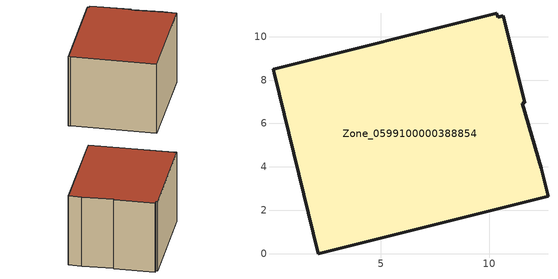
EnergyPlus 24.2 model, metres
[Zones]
Zone_0599100000388854
 floor ground (C_G): 2.12,0 0.08,8.3 0.03,8.49 10.34,11.07 10.39,10.9 10.63,10.96 11.63,6.96 11.52,6.93 12.38,3.93 12.7,2.65 z0
 wall outside (C_F): 12.7,2.65 12.38,3.93 11.52,6.93 11.63,6.96 10.63,10.96 10.39,10.9 10.34,11.07 0.03,8.49 0.08,8.3 2.12,0 12.7,2.65 z0:7.55
 roof outside (C_R): 12.38,3.93 11.52,6.93 11.63,6.96 10.63,10.96 10.39,10.9 10.34,11.07 0.03,8.49 0.08,8.3 2.12,0 12.7,2.65 z7.55
[BUILDING]
Pand.0599100000388854: North Axis=0; Terrain=City; Loads Convergence Tolerance Value=0.04; Temperature Convergence Tolerance Value=0.4; Solar Distribution=FullExterior; Maximum Number of Warmup Days=25; Minimum Number of Warmup Days=1
[Site:Location]
Rotterdam.The.Hague.AP_ZH_NLD Design_Conditions: Latitude=51.96; Longitude=4.45; Time Zone=1; Elevation=-4.5
[SITE:GROUNDTEMPERATURE:BUILDINGSURFACE]
18, 18, 18, 18, 18, 18, 18, 18, 18, 18, 18, 18
[MATERIAL] Thermal Absorptance=0.9; Solar Absorptance=0.7; Visible Absorptance=0.7
Name | Roughness | Thickness | Conductivity | Density | Specific Heat
G.D.1992-2005 | MediumSmooth | 0.15 | 0.06 | 540 | 1210
F.D.1992-2005 | Rough | 0.3 | 0.12 | 1920 | 840
R.D.1992-2005 | MediumRough | 0.2 | 0.08 | 1500 | 1000
[CONSTRUCTION]
C_G: G.D.1992-2005
C_F: F.D.1992-2005
C_R: R.D.1992-2005
[ZONE]
Zone_0599100000388854: Type=1; Multiplier=1; Ceiling Height=Autocalculate; Volume=Autocalculate; Floor Area=autocalculate; Part of Total Floor Area=Yes
[ZONEINFILTRATION:DESIGNFLOWRATE]
Infil_Zone_0599100000388854: Zone or ZoneList or Space or SpaceList=Zone_0599100000388854; Schedule=AlwaysOn; Design Flow Rate Calculation Method=Flow/Area; Flow Rate per Floor Area=0.0021; Constant Term Coefficient=1; Temperature Term Coefficient=0; Velocity Term Coefficient=0; Velocity Squared Term Coefficient=0
[HVACTEMPLATE:ZONE:IDEALLOADSAIRSYSTEM]
Zone_0599100000388854: Maximum Heating Supply Air Temperature=50; Minimum Cooling Supply Air Temperature=13; Maximum Heating Supply Air Humidity Ratio=0.0156; Minimum Cooling Supply Air Humidity Ratio=0.0077; Heating Limit=NoLimit; Cooling Limit=NoLimit; Dehumidification Control Type=ConstantSensibleHeatRatio; Cooling Sensible Heat Ratio=0.7; Dehumidification Setpoint=60; Humidification Control Type=None; Humidification Setpoint=30; Outdoor Air Method=None; Outdoor Air Flow Rate per Person=0.00944; Outdoor Air Flow Rate per Zone Floor Area=0; Outdoor Air Flow Rate per Zone=0; Demand Controlled Ventilation Type=None; Outdoor Air Economizer Type=NoEconomizer; Heat Recovery Type=None; Sensible Heat Recovery Effectiveness=0.7; Latent Heat Recovery Effectiveness=0.65
[ZONECONTROL:THERMOSTAT]
ThermostatControl_Zone_0599100000388854: Zone or ZoneList=Zone_0599100000388854; Control Type Schedule=DualSetpointControlType; Control 1=Thermostat_Zone_0599100000388854; Temperature Difference Between Cutout And Setpoint=0
[THERMOSTATSETPOINT:DUALSETPOINT]
Thermostat_Zone_0599100000388854: Heating Setpoint Temperature Schedule=HeatingSetpoint_Zone_0599100000388854; Cooling Setpoint Temperature Schedule=CoolingSetpoint_Zone_0599100000388854
[SCHEDULE:COMPACT]
HeatingSetpoint_Zone_0599100000388854: Through: 12/31, For: AllDays, Until: 24:00, 21
CoolingSetpoint_Zone_0599100000388854: Through: 12/31, For: AllDays, Until: 24:00, 24
DualSetpointControlType: Through: 12/31, For: AllDays, Until: 24:00, 4
AlwaysOn: Through: 12/31, For: AllDays, Until: 24:00, 1
